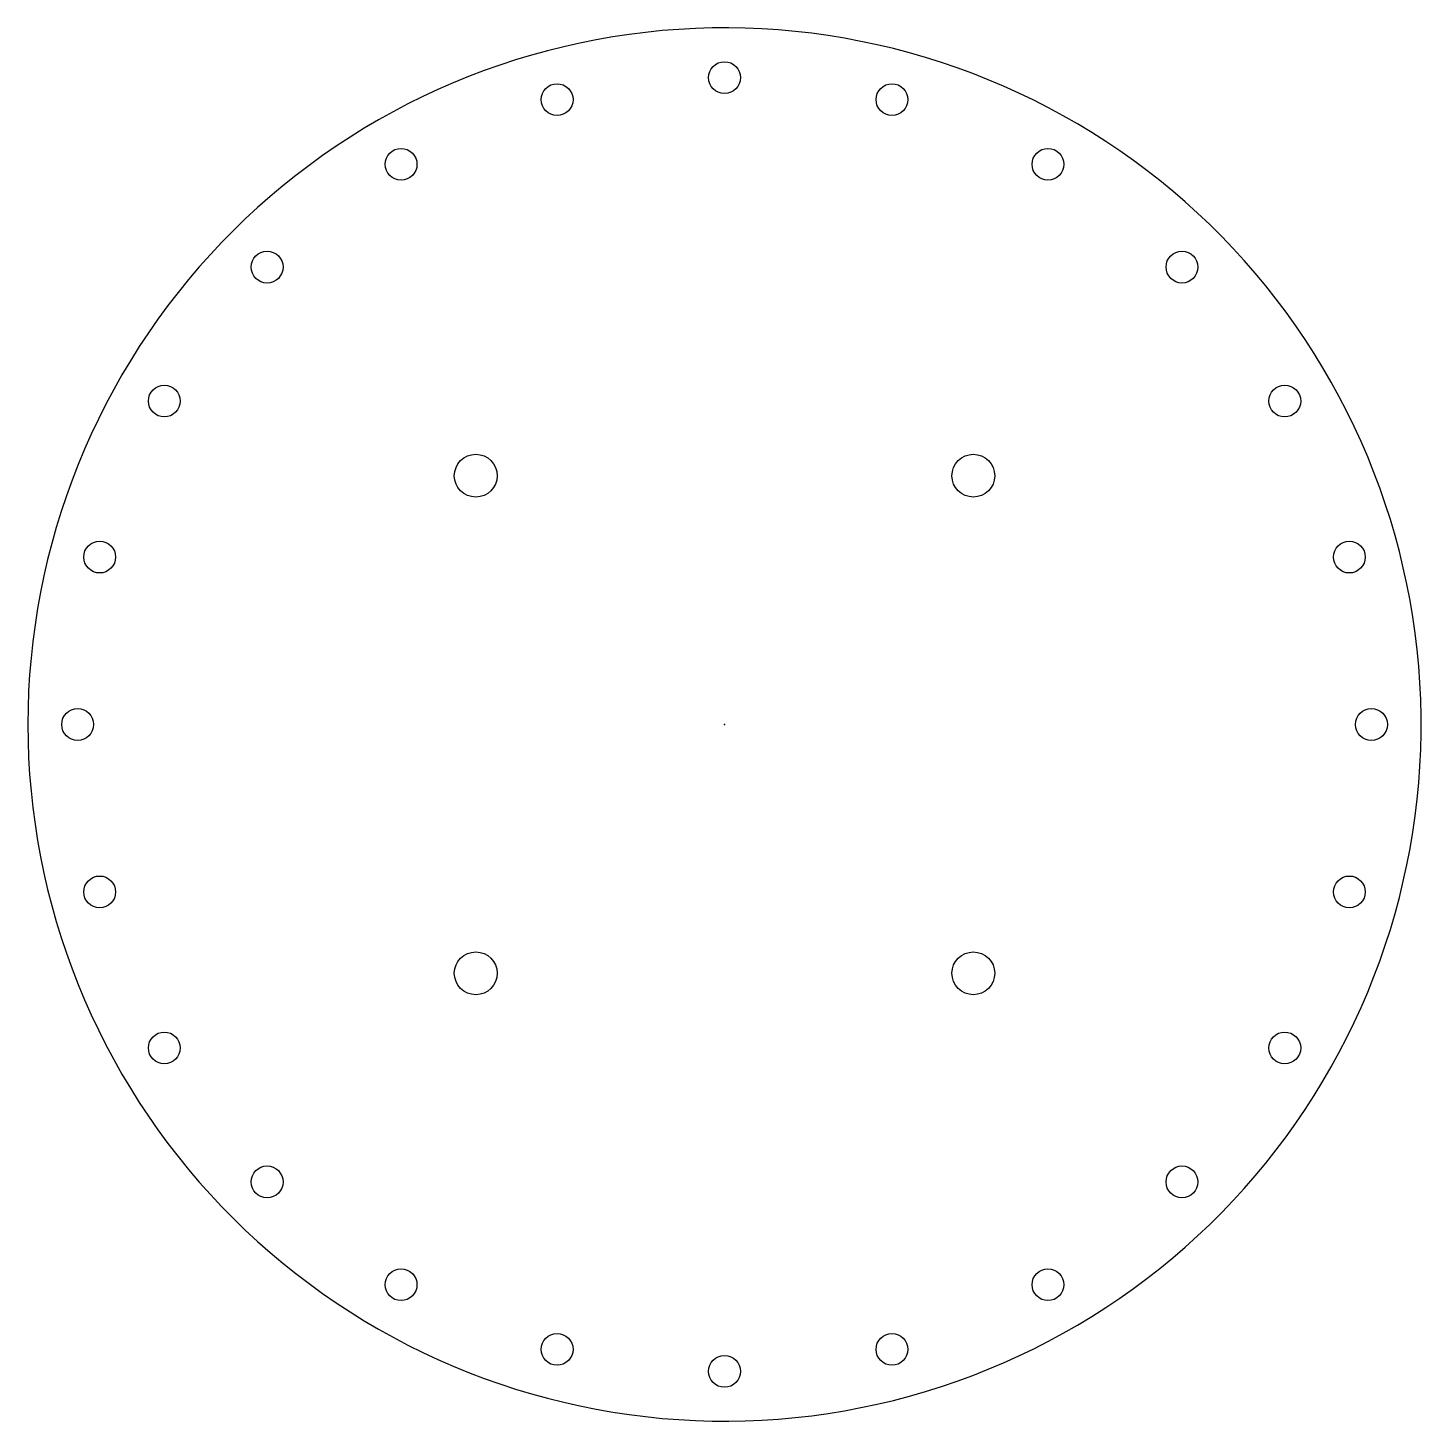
# Model space of a CAD drawing. Header units: millimetres. Extents: x -70 to 70, y -70 to 70.
import ezdxf

# ---------------------------------------------------------------- set-up
doc = ezdxf.new("R2010")
doc.units = ezdxf.units.MM
doc.layers.get('0').update_dxf_attribs({"linetype": 'CONTINUOUS'})

msp = doc.modelspace()

# ---------------------------------------------------------------- linework, layer by layer
msp.add_lwpolyline([(-2.925726, -69.938831), (-1.254181, -69.988764), (0.41808, -69.998751), (2.090103, -69.968789), (3.760932, -69.898894), (5.429615, -69.789106), (7.0952, -69.639487), (8.756735, -69.450123), (10.413272, -69.221122), (12.063866, -68.952615), (13.707575, -68.644755), (15.343461, -68.297718), (16.970589, -67.911701), (18.588033, -67.486925), (20.194867, -67.023633), (21.790176, -66.522088), (23.373048, -65.982578), (24.942581, -65.40541), (26.497879, -64.790913), (28.038054, -64.139438), (29.562226, -63.451358), (31.069527, -62.727064), (32.559095, -61.96697), (34.030081, -61.17151), (35.481645, -60.341137), (36.912959, -59.476327), (38.323206, -58.577571), (39.711581, -57.645384), (41.077291, -56.680298), (42.419558, -55.682862), (43.737614, -54.653647), (45.030708, -53.593239), (46.298102, -52.502245), (47.539073, -51.381286), (48.752912, -50.231002), (49.938926, -49.052051), (51.096439, -47.845104), (52.22479, -46.61085), (53.323334, -45.349995), (54.391446, -44.063257), (55.428515, -42.751371), (56.43395, -41.415086), (57.407176, -40.055164), (58.347638, -38.672381), (59.2548, -37.267528), (60.128144, -35.841404), (60.967171, -34.394826), (61.771403, -32.928617), (62.54038, -31.443615), (63.273663, -29.940667), (63.970835, -28.420631), (64.631497, -26.884375), (65.255272, -25.332775), (65.841804, -23.766717), (66.390758, -22.187095), (66.901822, -20.59481), (67.374703, -18.990772), (67.809131, -17.375894), (68.204859, -15.7511), (68.561661, -14.117316), (68.879333, -12.475475), (69.157694, -10.826514), (69.396584, -9.171374), (69.595868, -7.511), (69.755432, -5.846339), (69.875185, -4.178342), (69.955058, -2.507959), (69.995006, -0.836145), (69.995006, 0.836145), (69.955058, 2.507959), (69.875185, 4.178342), (69.755432, 5.846339), (69.595868, 7.511), (69.396584, 9.171374), (69.157694, 10.826514), (68.879333, 12.475475), (68.561661, 14.117316), (68.204859, 15.7511), (67.809131, 17.375894), (67.374703, 18.990772), (66.901822, 20.59481), (66.390758, 22.187095), (65.841804, 23.766717), (65.255272, 25.332775), (64.631497, 26.884375), (63.970835, 28.420631), (63.273663, 29.940667), (62.54038, 31.443615), (61.771403, 32.928617), (60.967171, 34.394826), (60.128144, 35.841404), (59.2548, 37.267528), (58.347638, 38.672381), (57.407176, 40.055164), (56.43395, 41.415086), (55.428515, 42.751371), (54.391446, 44.063257), (53.323334, 45.349995), (52.22479, 46.61085), (51.096439, 47.845104), (49.938926, 49.052051), (48.752912, 50.231002), (47.539073, 51.381286), (46.298102, 52.502245), (45.030708, 53.593239), (43.737614, 54.653647), (42.419558, 55.682862), (41.077291, 56.680298), (39.711581, 57.645384), (38.323206, 58.577571), (36.912959, 59.476327), (35.481645, 60.341137), (34.030081, 61.17151), (32.559095, 61.96697), (31.069527, 62.727064), (29.562226, 63.451358), (28.038054, 64.139438), (26.497879, 64.790913), (24.942581, 65.40541), (23.373048, 65.982578), (21.790176, 66.522088), (20.194867, 67.023633), (18.588033, 67.486925), (16.970589, 67.911701), (15.343461, 68.297718), (13.707575, 68.644755), (12.063866, 68.952615), (10.413272, 69.221122), (8.756735, 69.450123), (7.0952, 69.639487), (5.429615, 69.789106), (3.760932, 69.898894), (2.090103, 69.968789), (0.41808, 69.998751), (-1.254181, 69.988764), (-2.925726, 69.938831), (-4.595602, 69.848983), (-6.262854, 69.71927), (-7.926533, 69.549767), (-9.585687, 69.34057), (-11.239371, 69.091798), (-12.88664, 68.803594), (-14.526554, 68.476122), (-16.158178, 68.109568), (-17.780579, 67.704143), (-19.392833, 67.260077), (-20.994019, 66.777625), (-22.583223, 66.25706), (-24.159539, 65.698681), (-25.722065, 65.102806), (-27.269912, 64.469775), (-28.802195, 63.79995), (-30.318039, 63.093712), (-31.816581, 62.351465), (-33.296964, 61.573632), (-34.758343, 60.760658), (-36.199885, 59.913006), (-37.620767, 59.031161), (-39.020177, 58.115624), (-40.397318, 57.16692), (-41.751403, 56.185588), (-43.081659, 55.172191), (-44.387328, 54.127305), (-45.667663, 53.051527), (-46.921935, 51.945471), (-48.149428, 50.809769), (-49.34944, 49.645068), (-50.521287, 48.452034), (-51.6643, 47.231347), (-52.777827, 45.983703), (-53.861233, 44.709816), (-54.913898, 43.410411), (-55.935223, 42.086231), (-56.924624, 40.738031), (-57.881537, 39.366581), (-58.805415, 37.972664), (-59.695731, 36.557074), (-60.551978, 35.120621), (-61.373666, 33.664123), (-62.160326, 32.188412), (-62.91151, 30.69433), (-63.626789, 29.182731), (-64.305754, 27.654476), (-64.948018, 26.110438), (-65.553215, 24.551498), (-66.120998, 22.978546), (-66.651045, 21.392479), (-67.143053, 19.794203), (-67.59674, 18.18463), (-68.011848, 16.564679), (-68.388139, 14.935274), (-68.7254, 13.297345), (-69.023438, 11.651826), (-69.282082, 9.999658), (-69.501185, 8.341782), (-69.680621, 6.679146), (-69.82029, 5.012698), (-69.92011, 3.343389), (-69.980025, 1.672172), (-70, 0), (-69.980025, -1.672172), (-69.92011, -3.343389), (-69.82029, -5.012698), (-69.680621, -6.679146), (-69.501185, -8.341782), (-69.282082, -9.999658), (-69.023438, -11.651826), (-68.7254, -13.297345), (-68.388139, -14.935274), (-68.011848, -16.564679), (-67.59674, -18.18463), (-67.143053, -19.794203), (-66.651045, -21.392479), (-66.120998, -22.978546), (-65.553215, -24.551498), (-64.948018, -26.110438), (-64.305754, -27.654476), (-63.626789, -29.182731), (-62.91151, -30.69433), (-62.160326, -32.188412), (-61.373666, -33.664123), (-60.551978, -35.120621), (-59.695731, -36.557074), (-58.805415, -37.972664), (-57.881537, -39.366581), (-56.924624, -40.738031), (-55.935223, -42.086231), (-54.913898, -43.410411), (-53.861233, -44.709816), (-52.777827, -45.983703), (-51.6643, -47.231347), (-50.521287, -48.452034), (-49.34944, -49.645068), (-48.149428, -50.809769), (-46.921935, -51.945471), (-45.667663, -53.051527), (-44.387328, -54.127305), (-43.081659, -55.172191), (-41.751403, -56.185588), (-40.397318, -57.16692), (-39.020177, -58.115624), (-37.620767, -59.031161), (-36.199885, -59.913006), (-34.758343, -60.760658), (-33.296964, -61.573632), (-31.816581, -62.351465), (-30.318039, -63.093712), (-28.802195, -63.79995), (-27.269912, -64.469775), (-25.722065, -65.102806), (-24.159539, -65.698681), (-22.583223, -66.25706), (-20.994019, -66.777625), (-19.392833, -67.260077), (-17.780579, -67.704143), (-16.158178, -68.109568), (-14.526554, -68.476122), (-12.88664, -68.803594), (-11.239371, -69.091798), (-9.585687, -69.34057), (-7.926533, -69.549767), (-6.262854, -69.71927), (-4.595602, -69.848983)], close=True)
for centre, radius in [((0, 65), 1.6), ((-16.823238, 62.785179), 1.6), ((16.823238, 62.785179), 1.6), ((-32.5, 56.291651), 1.6), ((32.5, 56.291651), 1.6), ((-45.961941, 45.961941), 1.6), ((45.961941, 45.961941), 1.6), ((-56.291651, 32.5), 1.6), ((56.291651, 32.5), 1.6), ((-25, 25), 2.15), ((25, 25), 2.15), ((-62.785179, 16.823238), 1.6), ((62.785179, 16.823238), 1.6), ((-65, 0), 1.6), ((65, 0), 1.6), ((-62.785179, -16.823238), 1.6), ((62.785179, -16.823238), 1.6), ((-25, -25), 2.15), ((25, -25), 2.15), ((-56.291651, -32.5), 1.6), ((56.291651, -32.5), 1.6), ((-45.961941, -45.961941), 1.6), ((45.961941, -45.961941), 1.6), ((-32.5, -56.291651), 1.6), ((32.5, -56.291651), 1.6), ((-16.823238, -62.785179), 1.6), ((16.823238, -62.785179), 1.6), ((0, -65), 1.6)]:
    msp.add_circle(centre, radius)
msp.add_point((0, 0))
msp.add_point((0, 0))

doc.saveas('drawing.dxf')
